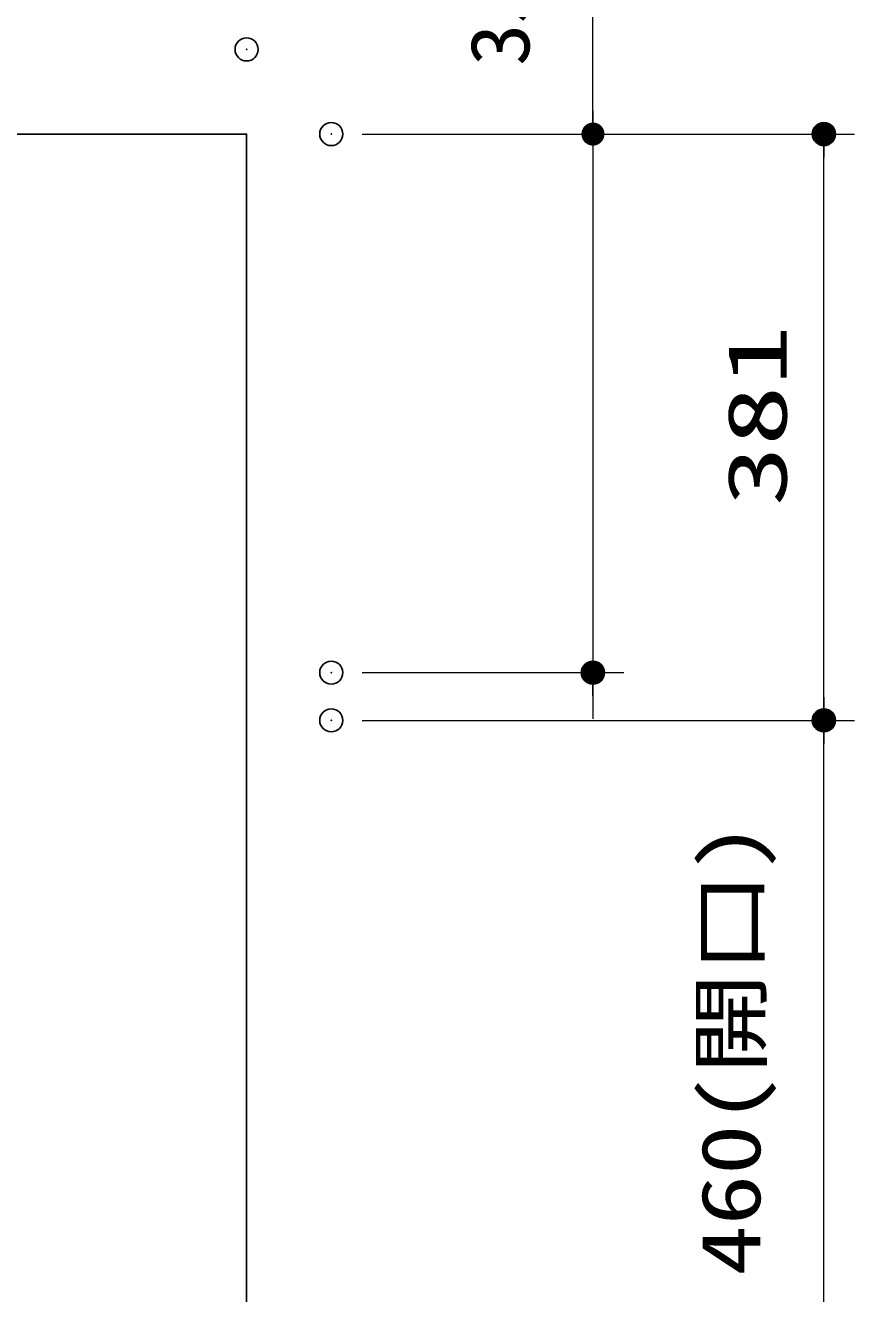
# Model space of a CAD drawing. Units: millimetres, scale not verified. Extents: x -9797 to 9797, y -4555 to 4555.
# Drawn here: x -5317 to -4779, y 1131 to 1956 of the extents above; entities that cross this region are included whole.
import ezdxf
from ezdxf.enums import TextEntityAlignment as Align

# ---------------------------------------------------------------- set-up
doc = ezdxf.new("R2010")
doc.units = ezdxf.units.MM
doc.header["$LTSCALE"] = 30
doc.header["$PDMODE"] = 32
doc.header["$PDSIZE"] = 15
for name, color, linetype, lineweight in [('0-0_0', 7, 'Continuous', 25), ('0-2_寸法ﾚｲﾔｰ', 30, 'Continuous', 13), ('0-3_DEFPOINTS', 7, 'Continuous', 25)]:
    doc.layers.add(name, color=color, linetype=linetype, lineweight=lineweight)
doc.styles.add('ＭＳ ゴシック', font='')
doc.styles.get('ＭＳ ゴシック').set_extended_font_data('MS Gothic')

# ---------------------------------------------------------------- blocks, each defined once
blk = doc.blocks.new('_DOT')
at = {"layer": '0-0_0', "color": 30}
blk.add_line((-15, 0), (-30, 0), dxfattribs=at)
for points in [[(0, 0), (-15, 0), (-14.88, 1.88)], [(0, 0), (-14.88, -1.88), (-15, 0)], [(0, 0), (-14.88, 1.88), (-14.53, 3.73)], [(0, 0), (-14.53, -3.73), (-14.88, -1.88)], [(0, 0), (-14.53, 3.73), (-13.95, 5.52)], [(0, 0), (-13.95, -5.52), (-14.53, -3.73)], [(0, 0), (-13.95, 5.52), (-13.14, 7.23)], [(0, 0), (-13.14, -7.23), (-13.95, -5.52)], [(0, 0), (-13.14, 7.23), (-12.14, 8.82)], [(0, 0), (-12.14, -8.82), (-13.14, -7.23)], [(0, 0), (-12.14, 8.82), (-10.93, 10.27)], [(0, 0), (-10.93, -10.27), (-12.14, -8.82)], [(0, 0), (-10.93, 10.27), (-9.56, 11.56)], [(0, 0), (-9.56, -11.56), (-10.93, -10.27)], [(0, 0), (-9.56, 11.56), (-8.04, 12.66)], [(0, 0), (-8.04, -12.66), (-9.56, -11.56)], [(0, 0), (-8.04, 12.66), (-6.39, 13.57)], [(0, 0), (-6.39, -13.57), (-8.04, -12.66)], [(0, 0), (-6.39, 13.57), (-4.64, 14.27)], [(0, 0), (-4.64, -14.27), (-6.39, -13.57)], [(0, 0), (-4.64, 14.27), (-2.81, 14.73)], [(0, 0), (-2.81, -14.73), (-4.64, -14.27)], [(0, 0), (-2.81, 14.73), (-0.94, 14.97)], [(0, 0), (-0.94, -14.97), (-2.81, -14.73)], [(0, 0), (-0.94, 14.97), (0.94, 14.97)], [(0, 0), (0.94, -14.97), (-0.94, -14.97)], [(0, 0), (0.94, 14.97), (2.81, 14.73)], [(0, 0), (2.81, 14.73), (4.64, 14.27)], [(0, 0), (4.64, 14.27), (6.39, 13.57)], [(0, 0), (6.39, 13.57), (8.04, 12.66)], [(0, 0), (8.04, 12.66), (9.56, 11.56)], [(0, 0), (9.56, 11.56), (10.93, 10.27)], [(0, 0), (10.93, 10.27), (12.14, 8.82)], [(0, 0), (12.14, 8.82), (13.14, 7.23)], [(0, 0), (13.14, 7.23), (13.95, 5.52)], [(0, 0), (13.95, 5.52), (14.53, 3.73)], [(0, 0), (14.53, 3.73), (14.88, 1.88)], [(0, 0), (14.88, 1.88), (15, 0)], [(0, 0), (2.81, -14.73), (0.94, -14.97)], [(0, 0), (4.64, -14.27), (2.81, -14.73)], [(0, 0), (6.39, -13.57), (4.64, -14.27)], [(0, 0), (8.04, -12.66), (6.39, -13.57)], [(0, 0), (9.56, -11.56), (8.04, -12.66)], [(0, 0), (10.93, -10.27), (9.56, -11.56)], [(0, 0), (12.14, -8.82), (10.93, -10.27)], [(0, 0), (13.14, -7.23), (12.14, -8.82)], [(0, 0), (13.95, -5.52), (13.14, -7.23)], [(0, 0), (14.53, -3.73), (13.95, -5.52)], [(0, 0), (14.88, -1.88), (14.53, -3.73)], [(0, 0), (15, 0), (14.88, -1.88)]]:
    blk.add_solid(points, dxfattribs=at)

msp = doc.modelspace()

# ---------------------------------------------------------------- linework, layer by layer
at = {"layer": '0-0_0'}
msp.add_lwpolyline([(-7723.56, 985), (-5173.56, 985), (-5173.56, 1885), (-7723.56, 1885)], close=True, dxfattribs=at)
at = {"layer": '0-2_寸法ﾚｲﾔｰ'}
for p, q in [((-4948.56, 1885), (-4948.56, 2541.29)), ((-4948.56, 1900), (-4948.56, 1915)), ((-5098.56, 1885), (-4778.56, 1885)), ((-5098.56, 1885), (-4928.56, 1885)), ((-4948.56, 1885), (-4948.56, 1535)), ((-4798.56, 1519), (-4798.56, 1870)), ((-5098.56, 1535), (-4928.56, 1535)), ((-4948.56, 1520), (-4948.56, 1505)), ((-5098.56, 1504), (-4778.56, 1504)), ((-5098.56, 1504), (-4778.56, 1504)), ((-4798.56, 1059), (-4798.56, 1489))]:
    msp.add_line(p, q, dxfattribs=at)
at = {"layer": '0-3_DEFPOINTS'}
for p in [(-5173.56, 1940), (-5118.56, 1885), (-4798.56, 1885), (-5118.56, 1535), (-4948.56, 1535), (-5118.56, 1504), (-4798.56, 1504)]:
    msp.add_point(p, dxfattribs=at)

# ---------------------------------------------------------------- block references
at = {"layer": '0-2_寸法ﾚｲﾔｰ', "xscale": 0.5, "yscale": 0.5}
for p, rotation in [((-4948.56, 1885), 270), ((-4798.56, 1885), 90), ((-4948.56, 1535), 90), ((-4798.56, 1504), 270), ((-4798.56, 1504), 90)]:
    msp.add_blockref('_DOT', p, dxfattribs=dict(at, rotation=rotation))

# ---------------------------------------------------------------- texts
at = {"layer": '0-2_寸法ﾚｲﾔｰ', "style": 'ＭＳ ゴシック'}
for s, height, width, p in [('350(ガス配管床出し位置)', 38.48, 1.05, (-4978.3, 1929.29)), ('381', 38.49, 1.5, (-4811.16, 1643.07)), ('460(開口)', 38.49, 1.25, (-4828.3, 1143.14))]:
    msp.add_text(s, height=height, rotation=90, dxfattribs=dict(at, width=width)).set_placement(p, align=Align.BOTTOM_LEFT)

doc.saveas('drawing.dxf')
